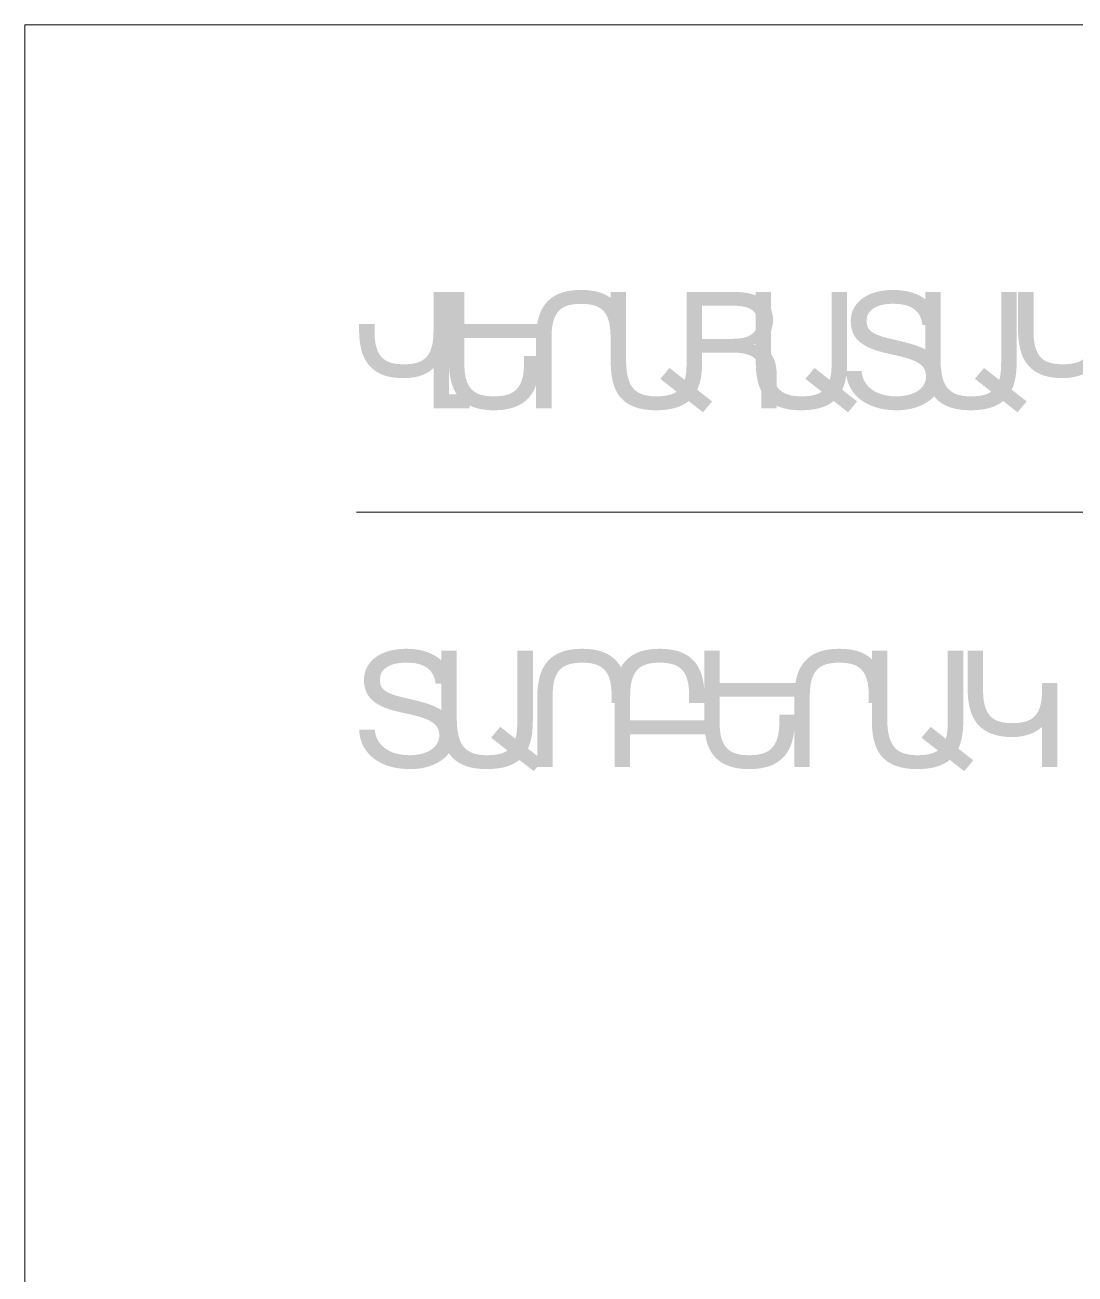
# Model space of a CAD drawing. Header units: inches. Extents: x 23 to 314, y 14 to 225.
# Drawn here: x 23.23 to 58.26, y 182.91 to 224.6 of the extents above; entities that cross this region are included whole.
import ezdxf

# ---------------------------------------------------------------- set-up
doc = ezdxf.new("R2010")
doc.units = ezdxf.units.IN
doc.layers.add('PDF_0', color=7, linetype='Continuous')
doc.layers.add('PDF_Text', color=7, linetype='Continuous')

msp = doc.modelspace()

# ---------------------------------------------------------------- hatches: boundary and pattern name
at = {"layer": 'PDF_Text', "true_color": 0x000000, "transparency": 33554687}
h = msp.add_hatch(color=18, dxfattribs=at)
edge = h.paths.add_edge_path(flags=0)
edge.add_spline(control_points=[(38.065, 211.808), (38.065, 211.808), (36.86, 211.808), (36.86, 211.808), (36.86, 211.808), (36.86, 213.156), (36.86, 213.156), (36.755, 213.046), (36.619, 212.962), (36.449, 212.902), (36.28, 212.842), (36.088, 212.812), (35.874, 212.812), (35.608, 212.812), (35.38, 212.846), (35.191, 212.916), (35.002, 212.986), (34.847, 213.089), (34.726, 213.225), (34.605, 213.361), (34.517, 213.529), (34.461, 213.729), (34.406, 213.93), (34.378, 214.161), (34.378, 214.422), (34.378, 214.422), (34.378, 214.618), (34.378, 214.618), (34.378, 214.618), (34.892, 214.618), (34.892, 214.618), (34.892, 214.618), (34.892, 214.387), (34.892, 214.387), (34.892, 214.176), (34.911, 213.999), (34.95, 213.856), (34.989, 213.714), (35.048, 213.6), (35.129, 213.513), (35.209, 213.427), (35.311, 213.366), (35.435, 213.329), (35.558, 213.293), (35.705, 213.275), (35.874, 213.275), (36.044, 213.275), (36.19, 213.293), (36.314, 213.329), (36.438, 213.366), (36.54, 213.427), (36.621, 213.513), (36.702, 213.6), (36.763, 213.714), (36.801, 213.856), (36.84, 213.999), (36.86, 214.176), (36.86, 214.387), (36.86, 214.387), (36.86, 215.691), (36.86, 215.691), (36.86, 215.691), (37.373, 215.691), (37.373, 215.691), (37.373, 215.691), (37.373, 212.269), (37.373, 212.269), (37.373, 212.269), (38.065, 212.269), (38.065, 212.269), (38.065, 212.269), (38.065, 211.808), (38.065, 211.808)], knot_values=[0, 0, 0, 0, 1, 1, 1, 2, 2, 2, 3, 3, 3, 4, 4, 4, 5, 5, 5, 6, 6, 6, 7, 7, 7, 8, 8, 8, 9, 9, 9, 10, 10, 10, 11, 11, 11, 12, 12, 12, 13, 13, 13, 14, 14, 14, 15, 15, 15, 16, 16, 16, 17, 17, 17, 18, 18, 18, 19, 19, 19, 20, 20, 20, 21, 21, 21, 22, 22, 22, 23, 23, 23, 24, 24, 24, 24], degree=3, periodic=1)
h = msp.add_hatch(color=18, dxfattribs=at)
edge = h.paths.add_edge_path(flags=0)
edge.add_spline(control_points=[(37.889, 214.618), (37.889, 214.618), (40.45, 214.618), (40.45, 214.618), (40.45, 214.618), (40.45, 214.157), (40.45, 214.157), (40.45, 214.157), (37.889, 214.157), (37.889, 214.157), (37.889, 214.157), (37.889, 213.317), (37.889, 213.317), (37.889, 213.106), (37.908, 212.928), (37.947, 212.786), (37.986, 212.644), (38.046, 212.53), (38.127, 212.443), (38.208, 212.357), (38.311, 212.295), (38.434, 212.259), (38.558, 212.223), (38.704, 212.205), (38.874, 212.205), (39.043, 212.205), (39.191, 212.223), (39.318, 212.259), (39.444, 212.295), (39.548, 212.357), (39.631, 212.443), (39.714, 212.53), (39.777, 212.644), (39.818, 212.786), (39.86, 212.928), (39.88, 213.106), (39.88, 213.317), (39.88, 213.317), (39.88, 213.556), (39.88, 213.556), (39.88, 213.556), (40.394, 213.556), (40.394, 213.556), (40.394, 213.556), (40.394, 213.352), (40.394, 213.352), (40.394, 213.09), (40.365, 212.86), (40.307, 212.659), (40.249, 212.459), (40.158, 212.291), (40.034, 212.155), (39.91, 212.019), (39.753, 211.916), (39.561, 211.846), (39.37, 211.776), (39.141, 211.741), (38.874, 211.741), (38.607, 211.741), (38.38, 211.776), (38.191, 211.846), (38.002, 211.916), (37.847, 212.019), (37.726, 212.155), (37.605, 212.291), (37.516, 212.459), (37.46, 212.659), (37.403, 212.86), (37.375, 213.09), (37.375, 213.352), (37.375, 213.352), (37.375, 215.691), (37.375, 215.691), (37.375, 215.691), (37.889, 215.691), (37.889, 215.691), (37.889, 215.691), (37.889, 214.618), (37.889, 214.618)], knot_values=[0, 0, 0, 0, 1, 1, 1, 2, 2, 2, 3, 3, 3, 4, 4, 4, 5, 5, 5, 6, 6, 6, 7, 7, 7, 8, 8, 8, 9, 9, 9, 10, 10, 10, 11, 11, 11, 12, 12, 12, 13, 13, 13, 14, 14, 14, 15, 15, 15, 16, 16, 16, 17, 17, 17, 18, 18, 18, 19, 19, 19, 20, 20, 20, 21, 21, 21, 22, 22, 22, 23, 23, 23, 24, 24, 24, 25, 25, 25, 26, 26, 26, 26], degree=3, periodic=1)
h = msp.add_hatch(color=18, dxfattribs=at)
edge = h.paths.add_edge_path(flags=0)
edge.add_spline(control_points=[(41.784, 215.757), (42.051, 215.757), (42.279, 215.722), (42.468, 215.652), (42.656, 215.582), (42.811, 215.48), (42.931, 215.344), (43.051, 215.208), (43.139, 215.039), (43.196, 214.839), (43.252, 214.639), (43.281, 214.408), (43.281, 214.146), (43.281, 214.146), (43.281, 213.942), (43.281, 213.942), (43.281, 213.942), (42.767, 213.942), (42.767, 213.942), (42.767, 213.942), (42.767, 214.181), (42.767, 214.181), (42.767, 214.393), (42.747, 214.57), (42.709, 214.712), (42.67, 214.854), (42.61, 214.968), (42.53, 215.055), (42.449, 215.141), (42.347, 215.203), (42.224, 215.239), (42.1, 215.275), (41.954, 215.293), (41.784, 215.293), (41.615, 215.293), (41.468, 215.275), (41.345, 215.239), (41.221, 215.203), (41.119, 215.141), (41.037, 215.055), (40.956, 214.968), (40.896, 214.854), (40.857, 214.712), (40.818, 214.57), (40.799, 214.393), (40.799, 214.181), (40.799, 214.181), (40.799, 211.808), (40.799, 211.808), (40.799, 211.808), (40.285, 211.808), (40.285, 211.808), (40.285, 211.808), (40.285, 214.146), (40.285, 214.146), (40.285, 214.408), (40.313, 214.639), (40.37, 214.839), (40.426, 215.039), (40.515, 215.208), (40.636, 215.344), (40.757, 215.48), (40.912, 215.582), (41.101, 215.652), (41.29, 215.722), (41.518, 215.757), (41.784, 215.757)], knot_values=[0, 0, 0, 0, 1, 1, 1, 2, 2, 2, 3, 3, 3, 4, 4, 4, 5, 5, 5, 6, 6, 6, 7, 7, 7, 8, 8, 8, 9, 9, 9, 10, 10, 10, 11, 11, 11, 12, 12, 12, 13, 13, 13, 14, 14, 14, 15, 15, 15, 16, 16, 16, 17, 17, 17, 18, 18, 18, 19, 19, 19, 20, 20, 20, 21, 21, 21, 22, 22, 22, 22], degree=3, periodic=1)
h = msp.add_hatch(color=18, dxfattribs=at)
edge = h.paths.add_edge_path(flags=0)
edge.add_spline(control_points=[(44.429, 212.79), (44.429, 212.79), (44.734, 213.153), (44.734, 213.153), (44.734, 213.153), (45.239, 212.756), (45.239, 212.756), (45.268, 212.844), (45.286, 212.944), (45.294, 213.057), (45.302, 213.169), (45.306, 213.292), (45.306, 213.426), (45.306, 213.426), (45.306, 215.691), (45.306, 215.691), (45.306, 215.691), (45.822, 215.691), (45.822, 215.691), (45.822, 215.691), (45.822, 213.331), (45.822, 213.331), (45.822, 212.962), (45.767, 212.66), (45.658, 212.425), (45.658, 212.425), (46.156, 212.035), (46.156, 212.035), (46.156, 212.035), (45.851, 211.673), (45.851, 211.673), (45.851, 211.673), (45.372, 212.049), (45.372, 212.049), (45.128, 211.844), (44.77, 211.741), (44.297, 211.741), (44.026, 211.741), (43.795, 211.774), (43.603, 211.839), (43.41, 211.905), (43.253, 212.004), (43.13, 212.136), (43.007, 212.269), (42.917, 212.434), (42.86, 212.633), (42.802, 212.831), (42.774, 213.064), (42.774, 213.331), (42.774, 213.331), (42.774, 215.691), (42.774, 215.691), (42.774, 215.691), (43.285, 215.691), (43.285, 215.691), (43.285, 215.691), (43.285, 213.426), (43.285, 213.426), (43.285, 213.209), (43.302, 213.023), (43.338, 212.87), (43.373, 212.716), (43.43, 212.59), (43.51, 212.491), (43.589, 212.392), (43.694, 212.32), (43.822, 212.274), (43.951, 212.228), (44.109, 212.205), (44.297, 212.205), (44.441, 212.205), (44.571, 212.217), (44.685, 212.241), (44.798, 212.265), (44.895, 212.305), (44.975, 212.361), (44.975, 212.361), (44.429, 212.79), (44.429, 212.79)], knot_values=[0, 0, 0, 0, 1, 1, 1, 2, 2, 2, 3, 3, 3, 4, 4, 4, 5, 5, 5, 6, 6, 6, 7, 7, 7, 8, 8, 8, 9, 9, 9, 10, 10, 10, 11, 11, 11, 12, 12, 12, 13, 13, 13, 14, 14, 14, 15, 15, 15, 16, 16, 16, 17, 17, 17, 18, 18, 18, 19, 19, 19, 20, 20, 20, 21, 21, 21, 22, 22, 22, 23, 23, 23, 24, 24, 24, 25, 25, 25, 26, 26, 26, 26], degree=3, periodic=1)
h = msp.add_hatch(color=18, dxfattribs=at)
edge = h.paths.add_edge_path(flags=0)
edge.add_spline(control_points=[(48.313, 211.808), (48.313, 211.808), (47.799, 211.808), (47.799, 211.808), (47.799, 211.808), (47.799, 212.849), (47.799, 212.849), (47.799, 212.986), (47.783, 213.106), (47.75, 213.209), (47.718, 213.311), (47.664, 213.396), (47.59, 213.463), (47.516, 213.53), (47.418, 213.58), (47.297, 213.614), (47.176, 213.648), (47.028, 213.664), (46.851, 213.664), (46.851, 213.664), (45.543, 213.664), (45.543, 213.664), (45.543, 213.664), (45.543, 214.125), (45.543, 214.125), (45.543, 214.125), (46.851, 214.125), (46.851, 214.125), (47.119, 214.125), (47.323, 214.173), (47.462, 214.268), (47.6, 214.364), (47.669, 214.507), (47.669, 214.697), (47.669, 214.793), (47.652, 214.874), (47.617, 214.941), (47.581, 215.008), (47.53, 215.063), (47.462, 215.105), (47.394, 215.148), (47.31, 215.179), (47.211, 215.199), (47.112, 215.22), (47, 215.23), (46.875, 215.23), (46.875, 215.23), (45.81, 215.23), (45.81, 215.23), (45.81, 215.23), (45.81, 215.691), (45.81, 215.691), (45.81, 215.691), (46.875, 215.691), (46.875, 215.691), (47.304, 215.691), (47.63, 215.61), (47.852, 215.45), (48.075, 215.289), (48.186, 215.056), (48.186, 214.75), (48.186, 214.653), (48.173, 214.561), (48.148, 214.475), (48.122, 214.388), (48.082, 214.31), (48.028, 214.239), (47.975, 214.168), (47.907, 214.108), (47.824, 214.056), (47.742, 214.005), (47.645, 213.966), (47.532, 213.94), (47.698, 213.913), (47.832, 213.864), (47.934, 213.793), (48.037, 213.721), (48.116, 213.637), (48.171, 213.541), (48.227, 213.445), (48.265, 213.342), (48.284, 213.231), (48.303, 213.121), (48.313, 213.013), (48.313, 212.907), (48.313, 212.907), (48.313, 211.808), (48.313, 211.808)], knot_values=[0, 0, 0, 0, 1, 1, 1, 2, 2, 2, 3, 3, 3, 4, 4, 4, 5, 5, 5, 6, 6, 6, 7, 7, 7, 8, 8, 8, 9, 9, 9, 10, 10, 10, 11, 11, 11, 12, 12, 12, 13, 13, 13, 14, 14, 14, 15, 15, 15, 16, 16, 16, 17, 17, 17, 18, 18, 18, 19, 19, 19, 20, 20, 20, 21, 21, 21, 22, 22, 22, 23, 23, 23, 24, 24, 24, 25, 25, 25, 26, 26, 26, 27, 27, 27, 28, 28, 28, 29, 29, 29, 29], degree=3, periodic=1)
h = msp.add_hatch(color=18, dxfattribs=at)
edge = h.paths.add_edge_path(flags=0)
edge.add_spline(control_points=[(49.268, 212.79), (49.268, 212.79), (49.573, 213.153), (49.573, 213.153), (49.573, 213.153), (50.079, 212.756), (50.079, 212.756), (50.107, 212.844), (50.125, 212.944), (50.133, 213.057), (50.141, 213.169), (50.145, 213.292), (50.145, 213.426), (50.145, 213.426), (50.145, 215.691), (50.145, 215.691), (50.145, 215.691), (50.661, 215.691), (50.661, 215.691), (50.661, 215.691), (50.661, 213.331), (50.661, 213.331), (50.661, 212.962), (50.607, 212.66), (50.497, 212.425), (50.497, 212.425), (50.995, 212.035), (50.995, 212.035), (50.995, 212.035), (50.69, 211.673), (50.69, 211.673), (50.69, 211.673), (50.211, 212.049), (50.211, 212.049), (49.967, 211.844), (49.609, 211.741), (49.136, 211.741), (48.866, 211.741), (48.634, 211.774), (48.442, 211.839), (48.249, 211.905), (48.092, 212.004), (47.969, 212.136), (47.846, 212.269), (47.756, 212.434), (47.699, 212.633), (47.641, 212.831), (47.613, 213.064), (47.613, 213.331), (47.613, 213.331), (47.613, 215.691), (47.613, 215.691), (47.613, 215.691), (48.124, 215.691), (48.124, 215.691), (48.124, 215.691), (48.124, 213.426), (48.124, 213.426), (48.124, 213.209), (48.142, 213.023), (48.177, 212.87), (48.212, 212.716), (48.27, 212.59), (48.349, 212.491), (48.428, 212.392), (48.533, 212.32), (48.662, 212.274), (48.79, 212.228), (48.948, 212.205), (49.136, 212.205), (49.28, 212.205), (49.41, 212.217), (49.524, 212.241), (49.638, 212.265), (49.734, 212.305), (49.814, 212.361), (49.814, 212.361), (49.268, 212.79), (49.268, 212.79)], knot_values=[0, 0, 0, 0, 1, 1, 1, 2, 2, 2, 3, 3, 3, 4, 4, 4, 5, 5, 5, 6, 6, 6, 7, 7, 7, 8, 8, 8, 9, 9, 9, 10, 10, 10, 11, 11, 11, 12, 12, 12, 13, 13, 13, 14, 14, 14, 15, 15, 15, 16, 16, 16, 17, 17, 17, 18, 18, 18, 19, 19, 19, 20, 20, 20, 21, 21, 21, 22, 22, 22, 23, 23, 23, 24, 24, 24, 25, 25, 25, 26, 26, 26, 26], degree=3, periodic=1)
h = msp.add_hatch(color=18, dxfattribs=at)
edge = h.paths.add_edge_path(flags=0)
edge.add_spline(control_points=[(52.328, 211.741), (52.053, 211.741), (51.81, 211.776), (51.6, 211.845), (51.39, 211.914), (51.213, 212.007), (51.07, 212.126), (50.927, 212.244), (50.818, 212.383), (50.743, 212.543), (50.668, 212.702), (50.627, 212.873), (50.62, 213.055), (50.62, 213.055), (51.142, 213.055), (51.142, 213.055), (51.154, 212.909), (51.194, 212.782), (51.261, 212.675), (51.328, 212.568), (51.414, 212.48), (51.519, 212.41), (51.624, 212.34), (51.744, 212.289), (51.88, 212.255), (52.015, 212.222), (52.157, 212.205), (52.307, 212.205), (52.45, 212.205), (52.582, 212.22), (52.702, 212.251), (52.822, 212.282), (52.926, 212.326), (53.013, 212.382), (53.101, 212.439), (53.169, 212.508), (53.218, 212.59), (53.268, 212.672), (53.293, 212.764), (53.293, 212.864), (53.293, 212.972), (53.27, 213.064), (53.225, 213.139), (53.18, 213.214), (53.108, 213.279), (53.009, 213.336), (52.91, 213.392), (52.782, 213.443), (52.625, 213.488), (52.468, 213.533), (52.277, 213.58), (52.053, 213.627), (51.815, 213.677), (51.615, 213.735), (51.453, 213.803), (51.292, 213.871), (51.161, 213.95), (51.061, 214.039), (50.961, 214.128), (50.89, 214.229), (50.847, 214.341), (50.803, 214.453), (50.782, 214.58), (50.782, 214.721), (50.782, 214.878), (50.816, 215.021), (50.885, 215.149), (50.954, 215.277), (51.051, 215.386), (51.175, 215.476), (51.3, 215.566), (51.448, 215.635), (51.62, 215.684), (51.792, 215.732), (51.982, 215.757), (52.188, 215.757), (52.405, 215.757), (52.605, 215.731), (52.787, 215.68), (52.969, 215.629), (53.126, 215.553), (53.258, 215.453), (53.391, 215.354), (53.495, 215.231), (53.572, 215.087), (53.649, 214.942), (53.692, 214.777), (53.7, 214.591), (53.7, 214.591), (53.173, 214.591), (53.173, 214.591), (53.122, 215.061), (52.801, 215.296), (52.209, 215.296), (51.921, 215.296), (51.699, 215.245), (51.543, 215.142), (51.387, 215.04), (51.309, 214.899), (51.309, 214.721), (51.309, 214.638), (51.323, 214.567), (51.351, 214.508), (51.379, 214.449), (51.428, 214.396), (51.496, 214.349), (51.563, 214.302), (51.655, 214.259), (51.77, 214.221), (51.884, 214.182), (52.029, 214.143), (52.204, 214.104), (52.421, 214.056), (52.627, 214.004), (52.822, 213.948), (53.018, 213.891), (53.189, 213.818), (53.338, 213.728), (53.486, 213.638), (53.603, 213.524), (53.69, 213.386), (53.776, 213.249), (53.82, 213.075), (53.82, 212.864), (53.82, 212.698), (53.782, 212.547), (53.706, 212.409), (53.63, 212.271), (53.525, 212.153), (53.392, 212.054), (53.259, 211.955), (53.101, 211.878), (52.919, 211.824), (52.737, 211.769), (52.54, 211.741), (52.328, 211.741)], knot_values=[0, 0, 0, 0, 1, 1, 1, 2, 2, 2, 3, 3, 3, 4, 4, 4, 5, 5, 5, 6, 6, 6, 7, 7, 7, 8, 8, 8, 9, 9, 9, 10, 10, 10, 11, 11, 11, 12, 12, 12, 13, 13, 13, 14, 14, 14, 15, 15, 15, 16, 16, 16, 17, 17, 17, 18, 18, 18, 19, 19, 19, 20, 20, 20, 21, 21, 21, 22, 22, 22, 23, 23, 23, 24, 24, 24, 25, 25, 25, 26, 26, 26, 27, 27, 27, 28, 28, 28, 29, 29, 29, 30, 30, 30, 31, 31, 31, 32, 32, 32, 33, 33, 33, 34, 34, 34, 35, 35, 35, 36, 36, 36, 37, 37, 37, 38, 38, 38, 39, 39, 39, 40, 40, 40, 41, 41, 41, 42, 42, 42, 43, 43, 43, 44, 44, 44, 45, 45, 45, 45], degree=3, periodic=1)
h = msp.add_hatch(color=18, dxfattribs=at)
edge = h.paths.add_edge_path(flags=0)
edge.add_spline(control_points=[(54.923, 212.79), (54.923, 212.79), (55.228, 213.153), (55.228, 213.153), (55.228, 213.153), (55.734, 212.756), (55.734, 212.756), (55.762, 212.844), (55.78, 212.944), (55.788, 213.057), (55.796, 213.169), (55.8, 213.292), (55.8, 213.426), (55.8, 213.426), (55.8, 215.691), (55.8, 215.691), (55.8, 215.691), (56.316, 215.691), (56.316, 215.691), (56.316, 215.691), (56.316, 213.331), (56.316, 213.331), (56.316, 212.962), (56.262, 212.66), (56.152, 212.425), (56.152, 212.425), (56.65, 212.035), (56.65, 212.035), (56.65, 212.035), (56.346, 211.673), (56.346, 211.673), (56.346, 211.673), (55.866, 212.049), (55.866, 212.049), (55.623, 211.844), (55.264, 211.741), (54.791, 211.741), (54.521, 211.741), (54.289, 211.774), (54.097, 211.839), (53.904, 211.905), (53.747, 212.004), (53.624, 212.136), (53.501, 212.269), (53.411, 212.434), (53.354, 212.633), (53.297, 212.831), (53.268, 213.064), (53.268, 213.331), (53.268, 213.331), (53.268, 215.691), (53.268, 215.691), (53.268, 215.691), (53.779, 215.691), (53.779, 215.691), (53.779, 215.691), (53.779, 213.426), (53.779, 213.426), (53.779, 213.209), (53.797, 213.023), (53.832, 212.87), (53.867, 212.716), (53.925, 212.59), (54.004, 212.491), (54.084, 212.392), (54.188, 212.32), (54.317, 212.274), (54.446, 212.228), (54.604, 212.205), (54.791, 212.205), (54.936, 212.205), (55.065, 212.217), (55.179, 212.241), (55.293, 212.265), (55.389, 212.305), (55.469, 212.361), (55.469, 212.361), (54.923, 212.79), (54.923, 212.79)], knot_values=[0, 0, 0, 0, 1, 1, 1, 2, 2, 2, 3, 3, 3, 4, 4, 4, 5, 5, 5, 6, 6, 6, 7, 7, 7, 8, 8, 8, 9, 9, 9, 10, 10, 10, 11, 11, 11, 12, 12, 12, 13, 13, 13, 14, 14, 14, 15, 15, 15, 16, 16, 16, 17, 17, 17, 18, 18, 18, 19, 19, 19, 20, 20, 20, 21, 21, 21, 22, 22, 22, 23, 23, 23, 24, 24, 24, 25, 25, 25, 26, 26, 26, 26], degree=3, periodic=1)
h = msp.add_hatch(color=18, dxfattribs=at)
edge = h.paths.add_edge_path(flags=0)
edge.add_spline(control_points=[(59.361, 211.808), (59.361, 211.808), (58.847, 211.808), (58.847, 211.808), (58.847, 211.808), (58.847, 213.156), (58.847, 213.156), (58.799, 213.108), (58.741, 213.063), (58.672, 213.021), (58.603, 212.978), (58.527, 212.942), (58.442, 212.911), (58.357, 212.88), (58.266, 212.856), (58.168, 212.838), (58.07, 212.82), (57.968, 212.812), (57.862, 212.812), (57.595, 212.812), (57.367, 212.846), (57.179, 212.916), (56.99, 212.986), (56.835, 213.089), (56.714, 213.225), (56.593, 213.361), (56.504, 213.529), (56.449, 213.729), (56.393, 213.93), (56.365, 214.161), (56.365, 214.422), (56.365, 214.422), (56.365, 215.691), (56.365, 215.691), (56.365, 215.691), (56.879, 215.691), (56.879, 215.691), (56.879, 215.691), (56.879, 214.387), (56.879, 214.387), (56.879, 214.176), (56.899, 213.999), (56.937, 213.856), (56.976, 213.714), (57.036, 213.6), (57.116, 213.513), (57.197, 213.427), (57.299, 213.366), (57.422, 213.329), (57.546, 213.293), (57.692, 213.275), (57.862, 213.275), (58.031, 213.275), (58.178, 213.293), (58.302, 213.329), (58.425, 213.366), (58.528, 213.427), (58.609, 213.513), (58.69, 213.6), (58.75, 213.714), (58.789, 213.856), (58.828, 213.999), (58.847, 214.176), (58.847, 214.387), (58.847, 214.387), (58.847, 214.618), (58.847, 214.618), (58.847, 214.618), (59.361, 214.618), (59.361, 214.618), (59.361, 214.618), (59.361, 211.808), (59.361, 211.808)], knot_values=[0, 0, 0, 0, 1, 1, 1, 2, 2, 2, 3, 3, 3, 4, 4, 4, 5, 5, 5, 6, 6, 6, 7, 7, 7, 8, 8, 8, 9, 9, 9, 10, 10, 10, 11, 11, 11, 12, 12, 12, 13, 13, 13, 14, 14, 14, 15, 15, 15, 16, 16, 16, 17, 17, 17, 18, 18, 18, 19, 19, 19, 20, 20, 20, 21, 21, 21, 22, 22, 22, 23, 23, 23, 24, 24, 24, 24], degree=3, periodic=1)
h = msp.add_hatch(color=18, dxfattribs=at)
edge = h.paths.add_edge_path(flags=0)
edge.add_spline(control_points=[(36.088, 199.764), (35.813, 199.764), (35.57, 199.798), (35.36, 199.867), (35.15, 199.936), (34.973, 200.03), (34.83, 200.148), (34.687, 200.266), (34.578, 200.405), (34.503, 200.565), (34.428, 200.725), (34.387, 200.896), (34.38, 201.078), (34.38, 201.078), (34.902, 201.078), (34.902, 201.078), (34.914, 200.931), (34.954, 200.804), (35.021, 200.698), (35.088, 200.591), (35.174, 200.502), (35.279, 200.433), (35.384, 200.363), (35.504, 200.311), (35.639, 200.278), (35.774, 200.244), (35.917, 200.227), (36.067, 200.227), (36.21, 200.227), (36.342, 200.243), (36.462, 200.274), (36.582, 200.305), (36.686, 200.348), (36.773, 200.405), (36.86, 200.461), (36.929, 200.531), (36.978, 200.613), (37.028, 200.695), (37.052, 200.786), (37.052, 200.887), (37.052, 200.995), (37.03, 201.086), (36.985, 201.161), (36.94, 201.236), (36.868, 201.302), (36.769, 201.358), (36.67, 201.415), (36.542, 201.466), (36.385, 201.511), (36.228, 201.556), (36.037, 201.602), (35.813, 201.65), (35.574, 201.699), (35.374, 201.758), (35.213, 201.826), (35.051, 201.894), (34.921, 201.972), (34.821, 202.062), (34.721, 202.151), (34.65, 202.251), (34.606, 202.364), (34.563, 202.476), (34.541, 202.602), (34.541, 202.744), (34.541, 202.901), (34.576, 203.043), (34.645, 203.171), (34.714, 203.299), (34.81, 203.408), (34.935, 203.498), (35.059, 203.588), (35.208, 203.658), (35.38, 203.706), (35.552, 203.755), (35.741, 203.779), (35.948, 203.779), (36.165, 203.779), (36.365, 203.754), (36.546, 203.702), (36.728, 203.651), (36.885, 203.576), (37.018, 203.476), (37.15, 203.376), (37.255, 203.254), (37.332, 203.109), (37.409, 202.964), (37.451, 202.799), (37.46, 202.614), (37.46, 202.614), (36.933, 202.614), (36.933, 202.614), (36.882, 203.083), (36.561, 203.318), (35.969, 203.318), (35.681, 203.318), (35.459, 203.267), (35.303, 203.165), (35.147, 203.062), (35.069, 202.922), (35.069, 202.744), (35.069, 202.661), (35.083, 202.59), (35.111, 202.53), (35.139, 202.471), (35.187, 202.418), (35.255, 202.371), (35.323, 202.325), (35.415, 202.282), (35.529, 202.243), (35.644, 202.204), (35.789, 202.165), (35.964, 202.126), (36.181, 202.079), (36.387, 202.027), (36.582, 201.97), (36.777, 201.914), (36.949, 201.84), (37.097, 201.75), (37.246, 201.66), (37.363, 201.546), (37.45, 201.409), (37.536, 201.271), (37.579, 201.097), (37.579, 200.887), (37.579, 200.721), (37.541, 200.569), (37.466, 200.431), (37.39, 200.294), (37.285, 200.175), (37.152, 200.076), (37.018, 199.978), (36.861, 199.901), (36.679, 199.846), (36.497, 199.791), (36.3, 199.764), (36.088, 199.764)], knot_values=[0, 0, 0, 0, 1, 1, 1, 2, 2, 2, 3, 3, 3, 4, 4, 4, 5, 5, 5, 6, 6, 6, 7, 7, 7, 8, 8, 8, 9, 9, 9, 10, 10, 10, 11, 11, 11, 12, 12, 12, 13, 13, 13, 14, 14, 14, 15, 15, 15, 16, 16, 16, 17, 17, 17, 18, 18, 18, 19, 19, 19, 20, 20, 20, 21, 21, 21, 22, 22, 22, 23, 23, 23, 24, 24, 24, 25, 25, 25, 26, 26, 26, 27, 27, 27, 28, 28, 28, 29, 29, 29, 30, 30, 30, 31, 31, 31, 32, 32, 32, 33, 33, 33, 34, 34, 34, 35, 35, 35, 36, 36, 36, 37, 37, 37, 38, 38, 38, 39, 39, 39, 40, 40, 40, 41, 41, 41, 42, 42, 42, 43, 43, 43, 44, 44, 44, 45, 45, 45, 45], degree=3, periodic=1)
h = msp.add_hatch(color=18, dxfattribs=at)
edge = h.paths.add_edge_path(flags=0)
edge.add_spline(control_points=[(38.781, 200.813), (38.781, 200.813), (39.086, 201.176), (39.086, 201.176), (39.086, 201.176), (39.592, 200.778), (39.592, 200.778), (39.62, 200.867), (39.638, 200.967), (39.646, 201.079), (39.654, 201.191), (39.658, 201.314), (39.658, 201.448), (39.658, 201.448), (39.658, 203.713), (39.658, 203.713), (39.658, 203.713), (40.174, 203.713), (40.174, 203.713), (40.174, 203.713), (40.174, 201.353), (40.174, 201.353), (40.174, 200.984), (40.119, 200.682), (40.01, 200.447), (40.01, 200.447), (40.508, 200.058), (40.508, 200.058), (40.508, 200.058), (40.203, 199.695), (40.203, 199.695), (40.203, 199.695), (39.724, 200.071), (39.724, 200.071), (39.48, 199.866), (39.122, 199.764), (38.649, 199.764), (38.378, 199.764), (38.147, 199.797), (37.955, 199.862), (37.762, 199.927), (37.605, 200.026), (37.482, 200.159), (37.359, 200.291), (37.269, 200.457), (37.212, 200.655), (37.154, 200.854), (37.126, 201.086), (37.126, 201.353), (37.126, 201.353), (37.126, 203.713), (37.126, 203.713), (37.126, 203.713), (37.637, 203.713), (37.637, 203.713), (37.637, 203.713), (37.637, 201.448), (37.637, 201.448), (37.637, 201.231), (37.654, 201.046), (37.69, 200.892), (37.725, 200.739), (37.783, 200.612), (37.862, 200.513), (37.941, 200.415), (38.046, 200.342), (38.175, 200.296), (38.303, 200.25), (38.461, 200.227), (38.649, 200.227), (38.793, 200.227), (38.923, 200.239), (39.037, 200.263), (39.151, 200.287), (39.247, 200.327), (39.327, 200.384), (39.327, 200.384), (38.781, 200.813), (38.781, 200.813)], knot_values=[0, 0, 0, 0, 1, 1, 1, 2, 2, 2, 3, 3, 3, 4, 4, 4, 5, 5, 5, 6, 6, 6, 7, 7, 7, 8, 8, 8, 9, 9, 9, 10, 10, 10, 11, 11, 11, 12, 12, 12, 13, 13, 13, 14, 14, 14, 15, 15, 15, 16, 16, 16, 17, 17, 17, 18, 18, 18, 19, 19, 19, 20, 20, 20, 21, 21, 21, 22, 22, 22, 23, 23, 23, 24, 24, 24, 25, 25, 25, 26, 26, 26, 26], degree=3, periodic=1)
h = msp.add_hatch(color=18, dxfattribs=at)
edge = h.paths.add_edge_path(flags=0)
edge.add_spline(control_points=[(41.82, 203.779), (42.087, 203.779), (42.315, 203.744), (42.504, 203.675), (42.693, 203.605), (42.847, 203.502), (42.967, 203.366), (43.087, 203.23), (43.175, 203.062), (43.232, 202.861), (43.288, 202.661), (43.317, 202.43), (43.317, 202.169), (43.317, 202.169), (43.317, 201.965), (43.317, 201.965), (43.317, 201.965), (42.803, 201.965), (42.803, 201.965), (42.803, 201.965), (42.803, 202.203), (42.803, 202.203), (42.803, 202.415), (42.783, 202.592), (42.745, 202.734), (42.706, 202.876), (42.646, 202.991), (42.566, 203.077), (42.485, 203.164), (42.384, 203.225), (42.26, 203.261), (42.136, 203.298), (41.99, 203.316), (41.82, 203.316), (41.651, 203.316), (41.504, 203.298), (41.381, 203.261), (41.257, 203.225), (41.155, 203.164), (41.073, 203.077), (40.992, 202.991), (40.932, 202.876), (40.893, 202.734), (40.854, 202.592), (40.835, 202.415), (40.835, 202.203), (40.835, 202.203), (40.835, 199.83), (40.835, 199.83), (40.835, 199.83), (40.321, 199.83), (40.321, 199.83), (40.321, 199.83), (40.321, 202.169), (40.321, 202.169), (40.321, 202.43), (40.349, 202.661), (40.406, 202.861), (40.462, 203.062), (40.551, 203.23), (40.672, 203.366), (40.793, 203.502), (40.948, 203.605), (41.137, 203.675), (41.326, 203.744), (41.554, 203.779), (41.82, 203.779)], knot_values=[0, 0, 0, 0, 1, 1, 1, 2, 2, 2, 3, 3, 3, 4, 4, 4, 5, 5, 5, 6, 6, 6, 7, 7, 7, 8, 8, 8, 9, 9, 9, 10, 10, 10, 11, 11, 11, 12, 12, 12, 13, 13, 13, 14, 14, 14, 15, 15, 15, 16, 16, 16, 17, 17, 17, 18, 18, 18, 19, 19, 19, 20, 20, 20, 21, 21, 21, 22, 22, 22, 22], degree=3, periodic=1)
h = msp.add_hatch(color=18, dxfattribs=at)
edge = h.paths.add_edge_path(flags=0)
edge.add_spline(control_points=[(43.421, 201.387), (43.421, 201.387), (45.959, 201.387), (45.959, 201.387), (45.959, 201.387), (45.959, 200.927), (45.959, 200.927), (45.959, 200.927), (43.421, 200.927), (43.421, 200.927), (43.421, 200.927), (43.421, 199.83), (43.421, 199.83), (43.421, 199.83), (42.908, 199.83), (42.908, 199.83), (42.908, 199.83), (42.908, 202.169), (42.908, 202.169), (42.908, 202.43), (42.936, 202.661), (42.992, 202.861), (43.049, 203.062), (43.138, 203.23), (43.259, 203.366), (43.38, 203.502), (43.534, 203.605), (43.723, 203.675), (43.912, 203.744), (44.14, 203.779), (44.407, 203.779), (44.673, 203.779), (44.901, 203.744), (45.09, 203.675), (45.279, 203.605), (45.434, 203.502), (45.554, 203.366), (45.674, 203.23), (45.762, 203.062), (45.818, 202.861), (45.875, 202.661), (45.903, 202.43), (45.903, 202.169), (45.903, 202.169), (45.903, 201.965), (45.903, 201.965), (45.903, 201.965), (45.389, 201.965), (45.389, 201.965), (45.389, 201.965), (45.389, 202.203), (45.389, 202.203), (45.389, 202.415), (45.37, 202.592), (45.331, 202.734), (45.292, 202.876), (45.233, 202.991), (45.152, 203.077), (45.072, 203.164), (44.97, 203.225), (44.846, 203.261), (44.723, 203.298), (44.576, 203.316), (44.407, 203.316), (44.237, 203.316), (44.091, 203.298), (43.967, 203.261), (43.843, 203.225), (43.741, 203.164), (43.66, 203.077), (43.579, 202.991), (43.519, 202.876), (43.48, 202.734), (43.441, 202.592), (43.421, 202.415), (43.421, 202.203), (43.421, 202.203), (43.421, 201.387), (43.421, 201.387)], knot_values=[0, 0, 0, 0, 1, 1, 1, 2, 2, 2, 3, 3, 3, 4, 4, 4, 5, 5, 5, 6, 6, 6, 7, 7, 7, 8, 8, 8, 9, 9, 9, 10, 10, 10, 11, 11, 11, 12, 12, 12, 13, 13, 13, 14, 14, 14, 15, 15, 15, 16, 16, 16, 17, 17, 17, 18, 18, 18, 19, 19, 19, 20, 20, 20, 21, 21, 21, 22, 22, 22, 23, 23, 23, 24, 24, 24, 25, 25, 25, 26, 26, 26, 26], degree=3, periodic=1)
h = msp.add_hatch(color=18, dxfattribs=at)
edge = h.paths.add_edge_path(flags=0)
edge.add_spline(control_points=[(46.406, 202.64), (46.406, 202.64), (48.967, 202.64), (48.967, 202.64), (48.967, 202.64), (48.967, 202.179), (48.967, 202.179), (48.967, 202.179), (46.406, 202.179), (46.406, 202.179), (46.406, 202.179), (46.406, 201.34), (46.406, 201.34), (46.406, 201.128), (46.425, 200.951), (46.464, 200.809), (46.503, 200.667), (46.563, 200.552), (46.644, 200.466), (46.726, 200.379), (46.828, 200.318), (46.952, 200.282), (47.075, 200.245), (47.222, 200.227), (47.391, 200.227), (47.561, 200.227), (47.709, 200.245), (47.835, 200.282), (47.961, 200.318), (48.066, 200.379), (48.149, 200.466), (48.232, 200.552), (48.294, 200.667), (48.335, 200.809), (48.377, 200.951), (48.398, 201.128), (48.398, 201.34), (48.398, 201.34), (48.398, 201.578), (48.398, 201.578), (48.398, 201.578), (48.911, 201.578), (48.911, 201.578), (48.911, 201.578), (48.911, 201.374), (48.911, 201.374), (48.911, 201.113), (48.882, 200.882), (48.824, 200.682), (48.766, 200.481), (48.675, 200.313), (48.551, 200.177), (48.428, 200.041), (48.27, 199.938), (48.079, 199.869), (47.887, 199.799), (47.658, 199.764), (47.391, 199.764), (47.125, 199.764), (46.897, 199.799), (46.708, 199.869), (46.519, 199.938), (46.364, 200.041), (46.243, 200.177), (46.122, 200.313), (46.033, 200.481), (45.977, 200.682), (45.92, 200.882), (45.892, 201.113), (45.892, 201.374), (45.892, 201.374), (45.892, 203.713), (45.892, 203.713), (45.892, 203.713), (46.406, 203.713), (46.406, 203.713), (46.406, 203.713), (46.406, 202.64), (46.406, 202.64)], knot_values=[0, 0, 0, 0, 1, 1, 1, 2, 2, 2, 3, 3, 3, 4, 4, 4, 5, 5, 5, 6, 6, 6, 7, 7, 7, 8, 8, 8, 9, 9, 9, 10, 10, 10, 11, 11, 11, 12, 12, 12, 13, 13, 13, 14, 14, 14, 15, 15, 15, 16, 16, 16, 17, 17, 17, 18, 18, 18, 19, 19, 19, 20, 20, 20, 21, 21, 21, 22, 22, 22, 23, 23, 23, 24, 24, 24, 25, 25, 25, 26, 26, 26, 26], degree=3, periodic=1)
h = msp.add_hatch(color=18, dxfattribs=at)
edge = h.paths.add_edge_path(flags=0)
edge.add_spline(control_points=[(50.399, 203.779), (50.666, 203.779), (50.894, 203.744), (51.083, 203.675), (51.272, 203.605), (51.426, 203.502), (51.546, 203.366), (51.666, 203.23), (51.755, 203.062), (51.811, 202.861), (51.868, 202.661), (51.896, 202.43), (51.896, 202.169), (51.896, 202.169), (51.896, 201.965), (51.896, 201.965), (51.896, 201.965), (51.382, 201.965), (51.382, 201.965), (51.382, 201.965), (51.382, 202.203), (51.382, 202.203), (51.382, 202.415), (51.363, 202.592), (51.324, 202.734), (51.285, 202.876), (51.225, 202.991), (51.145, 203.077), (51.065, 203.164), (50.963, 203.225), (50.839, 203.261), (50.716, 203.298), (50.569, 203.316), (50.399, 203.316), (50.23, 203.316), (50.083, 203.298), (49.96, 203.261), (49.836, 203.225), (49.734, 203.164), (49.653, 203.077), (49.571, 202.991), (49.511, 202.876), (49.472, 202.734), (49.434, 202.592), (49.414, 202.415), (49.414, 202.203), (49.414, 202.203), (49.414, 199.83), (49.414, 199.83), (49.414, 199.83), (48.9, 199.83), (48.9, 199.83), (48.9, 199.83), (48.9, 202.169), (48.9, 202.169), (48.9, 202.43), (48.929, 202.661), (48.985, 202.861), (49.042, 203.062), (49.13, 203.23), (49.251, 203.366), (49.372, 203.502), (49.527, 203.605), (49.716, 203.675), (49.905, 203.744), (50.133, 203.779), (50.399, 203.779)], knot_values=[0, 0, 0, 0, 1, 1, 1, 2, 2, 2, 3, 3, 3, 4, 4, 4, 5, 5, 5, 6, 6, 6, 7, 7, 7, 8, 8, 8, 9, 9, 9, 10, 10, 10, 11, 11, 11, 12, 12, 12, 13, 13, 13, 14, 14, 14, 15, 15, 15, 16, 16, 16, 17, 17, 17, 18, 18, 18, 19, 19, 19, 20, 20, 20, 21, 21, 21, 22, 22, 22, 22], degree=3, periodic=1)
h = msp.add_hatch(color=18, dxfattribs=at)
edge = h.paths.add_edge_path(flags=0)
edge.add_spline(control_points=[(53.142, 200.813), (53.142, 200.813), (53.447, 201.176), (53.447, 201.176), (53.447, 201.176), (53.953, 200.778), (53.953, 200.778), (53.981, 200.867), (53.999, 200.967), (54.007, 201.079), (54.015, 201.191), (54.019, 201.314), (54.019, 201.448), (54.019, 201.448), (54.019, 203.713), (54.019, 203.713), (54.019, 203.713), (54.535, 203.713), (54.535, 203.713), (54.535, 203.713), (54.535, 201.353), (54.535, 201.353), (54.535, 200.984), (54.481, 200.682), (54.371, 200.447), (54.371, 200.447), (54.869, 200.058), (54.869, 200.058), (54.869, 200.058), (54.565, 199.695), (54.565, 199.695), (54.565, 199.695), (54.085, 200.071), (54.085, 200.071), (53.841, 199.866), (53.483, 199.764), (53.01, 199.764), (52.74, 199.764), (52.508, 199.797), (52.316, 199.862), (52.123, 199.927), (51.966, 200.026), (51.843, 200.159), (51.72, 200.291), (51.63, 200.457), (51.573, 200.655), (51.516, 200.854), (51.487, 201.086), (51.487, 201.353), (51.487, 201.353), (51.487, 203.713), (51.487, 203.713), (51.487, 203.713), (51.998, 203.713), (51.998, 203.713), (51.998, 203.713), (51.998, 201.448), (51.998, 201.448), (51.998, 201.231), (52.016, 201.046), (52.051, 200.892), (52.086, 200.739), (52.144, 200.612), (52.223, 200.513), (52.303, 200.415), (52.407, 200.342), (52.536, 200.296), (52.665, 200.25), (52.823, 200.227), (53.01, 200.227), (53.155, 200.227), (53.284, 200.239), (53.398, 200.263), (53.512, 200.287), (53.608, 200.327), (53.688, 200.384), (53.688, 200.384), (53.142, 200.813), (53.142, 200.813)], knot_values=[0, 0, 0, 0, 1, 1, 1, 2, 2, 2, 3, 3, 3, 4, 4, 4, 5, 5, 5, 6, 6, 6, 7, 7, 7, 8, 8, 8, 9, 9, 9, 10, 10, 10, 11, 11, 11, 12, 12, 12, 13, 13, 13, 14, 14, 14, 15, 15, 15, 16, 16, 16, 17, 17, 17, 18, 18, 18, 19, 19, 19, 20, 20, 20, 21, 21, 21, 22, 22, 22, 23, 23, 23, 24, 24, 24, 25, 25, 25, 26, 26, 26, 26], degree=3, periodic=1)
h = msp.add_hatch(color=18, dxfattribs=at)
edge = h.paths.add_edge_path(flags=0)
edge.add_spline(control_points=[(57.678, 199.83), (57.678, 199.83), (57.164, 199.83), (57.164, 199.83), (57.164, 199.83), (57.164, 201.178), (57.164, 201.178), (57.116, 201.131), (57.058, 201.086), (56.989, 201.043), (56.92, 201.001), (56.844, 200.964), (56.759, 200.933), (56.674, 200.902), (56.583, 200.878), (56.485, 200.86), (56.387, 200.843), (56.285, 200.834), (56.179, 200.834), (55.912, 200.834), (55.684, 200.869), (55.495, 200.939), (55.307, 201.008), (55.152, 201.111), (55.031, 201.247), (54.91, 201.383), (54.821, 201.551), (54.766, 201.752), (54.71, 201.952), (54.682, 202.183), (54.682, 202.444), (54.682, 202.444), (54.682, 203.713), (54.682, 203.713), (54.682, 203.713), (55.196, 203.713), (55.196, 203.713), (55.196, 203.713), (55.196, 202.41), (55.196, 202.41), (55.196, 202.198), (55.216, 202.021), (55.254, 201.879), (55.293, 201.737), (55.353, 201.622), (55.433, 201.536), (55.514, 201.449), (55.616, 201.388), (55.739, 201.352), (55.863, 201.316), (56.009, 201.297), (56.179, 201.297), (56.348, 201.297), (56.495, 201.316), (56.618, 201.352), (56.742, 201.388), (56.844, 201.449), (56.926, 201.536), (57.007, 201.622), (57.067, 201.737), (57.106, 201.879), (57.145, 202.021), (57.164, 202.198), (57.164, 202.41), (57.164, 202.41), (57.164, 202.64), (57.164, 202.64), (57.164, 202.64), (57.678, 202.64), (57.678, 202.64), (57.678, 202.64), (57.678, 199.83), (57.678, 199.83)], knot_values=[0, 0, 0, 0, 1, 1, 1, 2, 2, 2, 3, 3, 3, 4, 4, 4, 5, 5, 5, 6, 6, 6, 7, 7, 7, 8, 8, 8, 9, 9, 9, 10, 10, 10, 11, 11, 11, 12, 12, 12, 13, 13, 13, 14, 14, 14, 15, 15, 15, 16, 16, 16, 17, 17, 17, 18, 18, 18, 19, 19, 19, 20, 20, 20, 21, 21, 21, 22, 22, 22, 23, 23, 23, 24, 24, 24, 24], degree=3, periodic=1)

# ---------------------------------------------------------------- linework, layer by layer
at = {"layer": 'PDF_0', "color": 18, "linetype": 'Continuous', "lineweight": 5, "true_color": 0x000000}
for points in [[(313.75, 13.592), (313.75, 224.601), (23.23, 224.601)], [(23.23, 224.601), (23.23, 13.592), (313.75, 13.592)], [(34.29, 208.342), (214.107, 208.342)]]:
    msp.add_lwpolyline(points, dxfattribs=at)

doc.saveas('drawing.dxf')
